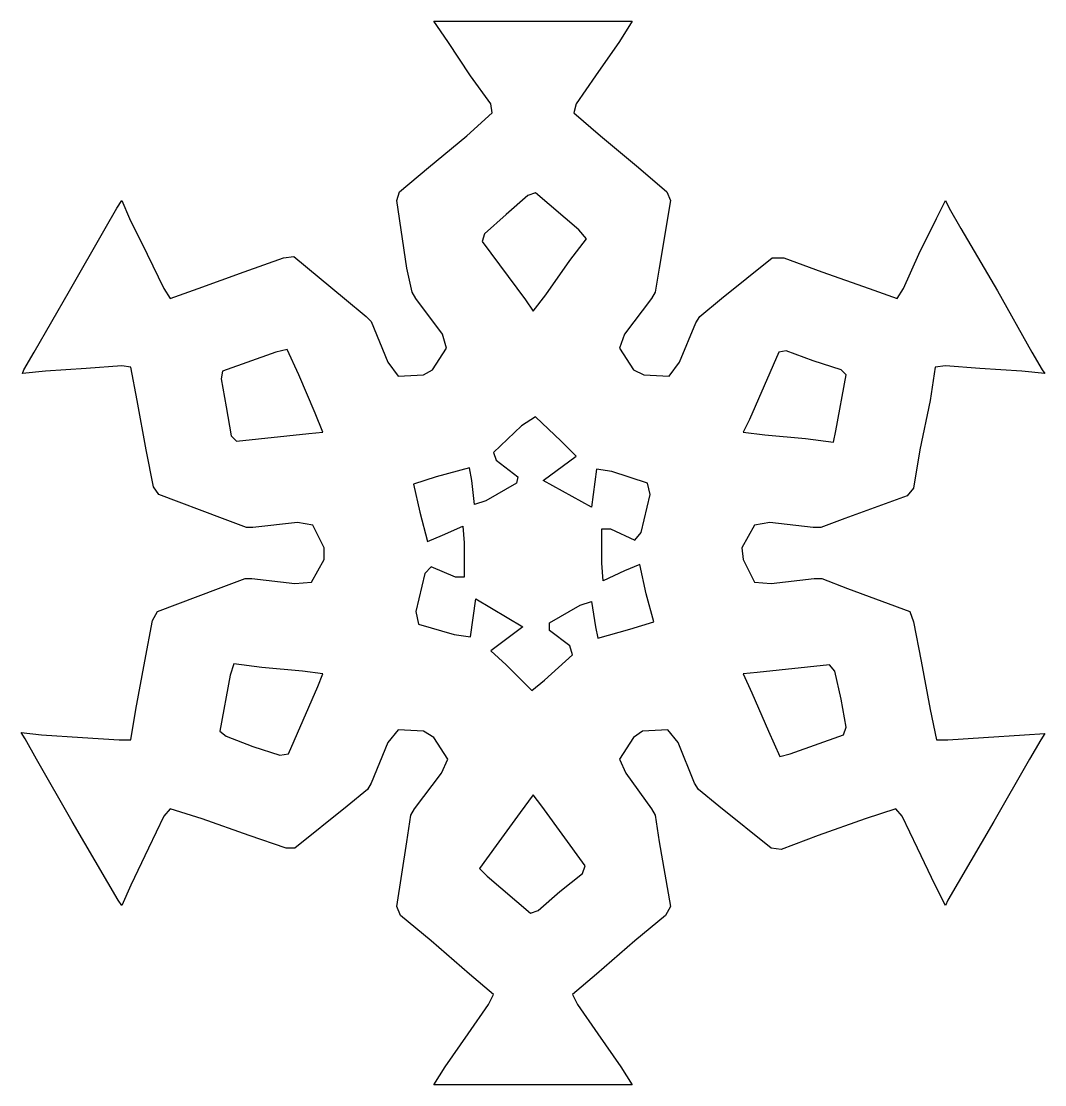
# Model space of a CAD drawing. Header units: centimetres. Extents: x -162 to 48, y -78 to 11.
# Drawn here: x -84.49 to -72.38, y -3.85 to 8.74 of the extents above; entities that cross this region are included whole.
import ezdxf

# ---------------------------------------------------------------- set-up
doc = ezdxf.new("R2010")
doc.units = ezdxf.units.CM
doc.header["$MEASUREMENT"] = 0
doc.layers.add('layer 1', color=7, linetype='Continuous')

msp = doc.modelspace()

# ---------------------------------------------------------------- linework, layer by layer
at = {"layer": 'layer 1', "color": 140}
for points, knots in [([(-81.05744, 2.10091), (-81.05744, 2.10091), (-81.25328, 2.08584), (-81.25328, 2.08584), (-81.25328, 2.08584), (-81.25328, 2.08584), (-81.76562, 2.1461), (-81.76562, 2.1461), (-81.76562, 2.1461), (-81.76562, 2.1461), (-81.8411, 2.1461), (-81.8411, 2.1461), (-81.8411, 2.1461), (-81.8411, 2.1461), (-82.15745, 2.02558), (-82.15745, 2.02558), (-82.15745, 2.02558), (-82.15745, 2.02558), (-82.88071, 1.75457), (-82.88071, 1.75457), (-82.88071, 1.75457), (-82.88071, 1.75457), (-82.94111, 1.64911), (-82.94111, 1.64911), (-82.94111, 1.64911), (-82.94111, 1.64911), (-83.0315, 1.16704), (-83.0315, 1.16704), (-83.0315, 1.16704), (-83.0315, 1.16704), (-83.13695, 0.59473), (-83.13695, 0.59473), (-83.13695, 0.59473), (-83.13695, 0.59473), (-83.19721, 0.23333), (-83.19721, 0.23333), (-83.19721, 0.23333), (-83.19721, 0.23333), (-83.33279, 0.23333), (-83.33279, 0.23333), (-83.33279, 0.23333), (-83.33279, 0.23333), (-83.76982, 0.26346), (-83.76982, 0.26346), (-83.76982, 0.26346), (-83.76982, 0.26346), (-84.25204, 0.29344), (-84.25204, 0.29344), (-84.25204, 0.29344), (-84.25204, 0.29344), (-84.49307, 0.32357), (-84.49307, 0.32357), (-84.49307, 0.32357), (-84.49307, 0.32357), (-84.44788, 0.24824), (-84.44788, 0.24824), (-84.44788, 0.24824), (-84.44788, 0.24824), (-84.31229, 0.00736), (-84.31229, 0.00736), (-84.31229, 0.00736), (-84.31229, 0.00736), (-83.89034, -0.73066), (-83.89034, -0.73066), (-83.89034, -0.73066), (-83.89034, -0.73066), (-83.46852, -1.45362), (-83.46852, -1.45362), (-83.46852, -1.45362), (-83.46852, -1.45362), (-83.34786, -1.66453), (-83.34786, -1.66453), (-83.34786, -1.66453), (-83.34786, -1.66453), (-83.30266, -1.72479), (-83.30266, -1.72479), (-83.30266, -1.72479), (-83.30266, -1.72479), (-83.19721, -1.48375), (-83.19721, -1.48375), (-83.19721, -1.48375), (-83.19721, -1.48375), (-82.98631, -1.04702), (-82.98631, -1.04702), (-82.98631, -1.04702), (-82.98631, -1.04702), (-82.80538, -0.67041), (-82.80538, -0.67041), (-82.80538, -0.67041), (-82.80538, -0.67041), (-82.73006, -0.58002), (-82.73006, -0.58002), (-82.73006, -0.58002), (-82.73006, -0.58002), (-82.35344, -0.70053), (-82.35344, -0.70053), (-82.35344, -0.70053), (-82.35344, -0.70053), (-81.79575, -0.89638), (-81.79575, -0.89638), (-81.79575, -0.89638), (-81.79575, -0.89638), (-81.35888, -1.04702), (-81.35888, -1.04702), (-81.35888, -1.04702), (-81.35888, -1.04702), (-81.25328, -1.04702), (-81.25328, -1.04702), (-81.25328, -1.04702), (-81.25328, -1.04702), (-80.63548, -0.54989), (-80.63548, -0.54989), (-80.63548, -0.54989), (-80.63548, -0.54989), (-80.39444, -0.35419), (-80.39444, -0.35419), (-80.39444, -0.35419), (-80.39444, -0.35419), (-80.34925, -0.27887), (-80.34925, -0.27887), (-80.34925, -0.27887), (-80.34925, -0.27887), (-80.15326, 0.2032), (-80.15326, 0.2032), (-80.15326, 0.2032), (-80.15326, 0.2032), (-80.03274, 0.35385), (-80.03274, 0.35385), (-80.03274, 0.35385), (-80.03274, 0.35385), (-79.73145, 0.33863), (-79.73145, 0.33863), (-79.73145, 0.33863), (-79.73145, 0.33863), (-79.61078, 0.26346), (-79.61078, 0.26346), (-79.61078, 0.26346), (-79.61078, 0.26346), (-79.44507, 0.00736), (-79.44507, 0.00736), (-79.44507, 0.00736), (-79.44507, 0.00736), (-79.5204, -0.15835), (-79.5204, -0.15835), (-79.5204, -0.15835), (-79.5204, -0.15835), (-79.8369, -0.58002), (-79.8369, -0.58002), (-79.8369, -0.58002), (-79.8369, -0.58002), (-79.8821, -0.65534), (-79.8821, -0.65534), (-79.8821, -0.65534), (-79.8821, -0.65534), (-79.92729, -0.9717), (-79.92729, -0.9717), (-79.92729, -0.9717), (-79.92729, -0.9717), (-80.04781, -1.73985), (-80.04781, -1.73985), (-80.04781, -1.73985), (-80.04781, -1.73985), (-80.00261, -1.8453), (-80.00261, -1.8453), (-80.00261, -1.8453), (-80.00261, -1.8453), (-79.64091, -2.14645), (-79.64091, -2.14645), (-79.64091, -2.14645), (-79.64091, -2.14645), (-79.18897, -2.53813), (-79.18897, -2.53813), (-79.18897, -2.53813), (-79.18897, -2.53813), (-78.9026, -2.77902), (-78.9026, -2.77902), (-78.9026, -2.77902), (-78.9026, -2.77902), (-78.96286, -2.89954), (-78.96286, -2.89954), (-78.96286, -2.89954), (-78.96286, -2.89954), (-79.20404, -3.24602), (-79.20404, -3.24602), (-79.20404, -3.24602), (-79.20404, -3.24602), (-79.4752, -3.63756), (-79.4752, -3.63756), (-79.4752, -3.63756), (-79.4752, -3.63756), (-79.61078, -3.84846), (-79.61078, -3.84846), (-79.61078, -3.84846), (-79.61078, -3.84846), (-79.53546, -3.84846), (-79.53546, -3.84846), (-79.53546, -3.84846), (-79.53546, -3.84846), (-79.27936, -3.84846), (-79.27936, -3.84846), (-79.27936, -3.84846), (-79.27936, -3.84846), (-78.43544, -3.84846), (-78.43544, -3.84846), (-78.43544, -3.84846), (-78.43544, -3.84846), (-77.59167, -3.84846), (-77.59167, -3.84846), (-77.59167, -3.84846), (-77.59167, -3.84846), (-77.33543, -3.84846), (-77.33543, -3.84846), (-77.33543, -3.84846), (-77.33543, -3.84846), (-77.2601, -3.84846), (-77.2601, -3.84846), (-77.2601, -3.84846), (-77.2601, -3.84846), (-77.39569, -3.63756), (-77.39569, -3.63756), (-77.39569, -3.63756), (-77.39569, -3.63756), (-77.667, -3.24602), (-77.667, -3.24602), (-77.667, -3.24602), (-77.667, -3.24602), (-77.90803, -2.89954), (-77.90803, -2.89954), (-77.90803, -2.89954), (-77.90803, -2.89954), (-77.96844, -2.77902), (-77.96844, -2.77902), (-77.96844, -2.77902), (-77.96844, -2.77902), (-77.68206, -2.53813), (-77.68206, -2.53813), (-77.68206, -2.53813), (-77.68206, -2.53813), (-77.22997, -2.14645), (-77.22997, -2.14645), (-77.22997, -2.14645), (-77.22997, -2.14645), (-76.86842, -1.8453), (-76.86842, -1.8453), (-76.86842, -1.8453), (-76.86842, -1.8453), (-76.80801, -1.73985), (-76.80801, -1.73985), (-76.80801, -1.73985), (-76.80801, -1.73985), (-76.94374, -0.9717), (-76.94374, -0.9717), (-76.94374, -0.9717), (-76.94374, -0.9717), (-76.98894, -0.65534), (-76.98894, -0.65534), (-76.98894, -0.65534), (-76.98894, -0.65534), (-77.03413, -0.58002), (-77.03413, -0.58002), (-77.03413, -0.58002), (-77.03413, -0.58002), (-77.33543, -0.15835), (-77.33543, -0.15835), (-77.33543, -0.15835), (-77.33543, -0.15835), (-77.4109, 0.00736), (-77.4109, 0.00736), (-77.4109, 0.00736), (-77.4109, 0.00736), (-77.24504, 0.26346), (-77.24504, 0.26346), (-77.24504, 0.26346), (-77.24504, 0.26346), (-77.13959, 0.33863), (-77.13959, 0.33863), (-77.13959, 0.33863), (-77.13959, 0.33863), (-76.83829, 0.35385), (-76.83829, 0.35385), (-76.83829, 0.35385), (-76.83829, 0.35385), (-76.71763, 0.2032), (-76.71763, 0.2032), (-76.71763, 0.2032), (-76.71763, 0.2032), (-76.52179, -0.27887), (-76.52179, -0.27887), (-76.52179, -0.27887), (-76.52179, -0.27887), (-76.47659, -0.35419), (-76.47659, -0.35419), (-76.47659, -0.35419), (-76.47659, -0.35419), (-76.23556, -0.54989), (-76.23556, -0.54989), (-76.23556, -0.54989), (-76.23556, -0.54989), (-75.61776, -1.04702), (-75.61776, -1.04702), (-75.61776, -1.04702), (-75.61776, -1.04702), (-75.49709, -1.06209), (-75.49709, -1.06209), (-75.49709, -1.06209), (-75.49709, -1.06209), (-75.06007, -0.89638), (-75.06007, -0.89638), (-75.06007, -0.89638), (-75.06007, -0.89638), (-74.50253, -0.70053), (-74.50253, -0.70053), (-74.50253, -0.70053), (-74.50253, -0.70053), (-74.14098, -0.58002), (-74.14098, -0.58002), (-74.14098, -0.58002), (-74.14098, -0.58002), (-74.06565, -0.67041), (-74.06565, -0.67041), (-74.06565, -0.67041), (-74.06565, -0.67041), (-73.88473, -1.04702), (-73.88473, -1.04702), (-73.88473, -1.04702), (-73.88473, -1.04702), (-73.67382, -1.48375), (-73.67382, -1.48375), (-73.67382, -1.48375), (-73.67382, -1.48375), (-73.55331, -1.72479), (-73.55331, -1.72479), (-73.55331, -1.72479), (-73.55331, -1.72479), (-73.52318, -1.66453), (-73.52318, -1.66453), (-73.52318, -1.66453), (-73.52318, -1.66453), (-73.40251, -1.45362), (-73.40251, -1.45362), (-73.40251, -1.45362), (-73.40251, -1.45362), (-72.9807, -0.73066), (-72.9807, -0.73066), (-72.9807, -0.73066), (-72.9807, -0.73066), (-72.55874, 0.00736), (-72.55874, 0.00736), (-72.55874, 0.00736), (-72.55874, 0.00736), (-72.42316, 0.23333), (-72.42316, 0.23333), (-72.42316, 0.23333), (-72.42316, 0.23333), (-72.37796, 0.3085), (-72.37796, 0.3085), (-72.37796, 0.3085), (-72.37796, 0.3085), (-72.619, 0.29344), (-72.619, 0.29344), (-72.619, 0.29344), (-72.619, 0.29344), (-73.10122, 0.26346), (-73.10122, 0.26346), (-73.10122, 0.26346), (-73.10122, 0.26346), (-73.52318, 0.23333), (-73.52318, 0.23333), (-73.52318, 0.23333), (-73.52318, 0.23333), (-73.65876, 0.23333), (-73.65876, 0.23333), (-73.65876, 0.23333), (-73.65876, 0.23333), (-73.73408, 0.59473), (-73.73408, 0.59473), (-73.73408, 0.59473), (-73.73408, 0.59473), (-73.83953, 1.16704), (-73.83953, 1.16704), (-73.83953, 1.16704), (-73.83953, 1.16704), (-73.92992, 1.63405), (-73.92992, 1.63405), (-73.92992, 1.63405), (-73.92992, 1.63405), (-73.97526, 1.75457), (-73.97526, 1.75457), (-73.97526, 1.75457), (-73.97526, 1.75457), (-74.71358, 2.02558), (-74.71358, 2.02558), (-74.71358, 2.02558), (-74.71358, 2.02558), (-75.01487, 2.1461), (-75.01487, 2.1461), (-75.01487, 2.1461), (-75.01487, 2.1461), (-75.10541, 2.1461), (-75.10541, 2.1461), (-75.10541, 2.1461), (-75.10541, 2.1461), (-75.61776, 2.08584), (-75.61776, 2.08584), (-75.61776, 2.08584), (-75.61776, 2.08584), (-75.8136, 2.10091), (-75.8136, 2.10091), (-75.8136, 2.10091), (-75.8136, 2.10091), (-75.94918, 2.37207), (-75.94918, 2.37207), (-75.94918, 2.37207), (-75.94918, 2.37207), (-75.96425, 2.5075), (-75.96425, 2.5075), (-75.96425, 2.5075), (-75.96425, 2.5075), (-75.8136, 2.77867), (-75.8136, 2.77867), (-75.8136, 2.77867), (-75.8136, 2.77867), (-75.63267, 2.8088), (-75.63267, 2.8088), (-75.63267, 2.8088), (-75.63267, 2.8088), (-75.12048, 2.74854), (-75.12048, 2.74854), (-75.12048, 2.74854), (-75.12048, 2.74854), (-75.02994, 2.74854), (-75.02994, 2.74854), (-75.02994, 2.74854), (-75.02994, 2.74854), (-74.74371, 2.85399), (-74.74371, 2.85399), (-74.74371, 2.85399), (-74.74371, 2.85399), (-74.00525, 3.12516), (-74.00525, 3.12516), (-74.00525, 3.12516), (-74.00525, 3.12516), (-73.92992, 3.21554), (-73.92992, 3.21554), (-73.92992, 3.21554), (-73.92992, 3.21554), (-73.8546, 3.66734), (-73.8546, 3.66734), (-73.8546, 3.66734), (-73.8546, 3.66734), (-73.73408, 4.25471), (-73.73408, 4.25471), (-73.73408, 4.25471), (-73.73408, 4.25471), (-73.67382, 4.64639), (-73.67382, 4.64639), (-73.67382, 4.64639), (-73.67382, 4.64639), (-73.55331, 4.66146), (-73.55331, 4.66146), (-73.55331, 4.66146), (-73.55331, 4.66146), (-73.14641, 4.63133), (-73.14641, 4.63133), (-73.14641, 4.63133), (-73.14641, 4.63133), (-72.64913, 4.6012), (-72.64913, 4.6012), (-72.64913, 4.6012), (-72.64913, 4.6012), (-72.37796, 4.57107), (-72.37796, 4.57107), (-72.37796, 4.57107), (-72.37796, 4.57107), (-72.40809, 4.61626), (-72.40809, 4.61626), (-72.40809, 4.61626), (-72.40809, 4.61626), (-72.52861, 4.82702), (-72.52861, 4.82702), (-72.52861, 4.82702), (-72.52861, 4.82702), (-72.93536, 5.54998), (-72.93536, 5.54998), (-72.93536, 5.54998), (-72.93536, 5.54998), (-73.37238, 6.288), (-73.37238, 6.288), (-73.37238, 6.288), (-73.37238, 6.288), (-73.50811, 6.52904), (-73.50811, 6.52904), (-73.50811, 6.52904), (-73.50811, 6.52904), (-73.55331, 6.61942), (-73.55331, 6.61942), (-73.55331, 6.61942), (-73.55331, 6.61942), (-73.65876, 6.40852), (-73.65876, 6.40852), (-73.65876, 6.40852), (-73.65876, 6.40852), (-73.86966, 5.98685), (-73.86966, 5.98685), (-73.86966, 5.98685), (-73.86966, 5.98685), (-74.05059, 5.58011), (-74.05059, 5.58011), (-74.05059, 5.58011), (-74.05059, 5.58011), (-74.12591, 5.45974), (-74.12591, 5.45974), (-74.12591, 5.45974), (-74.12591, 5.45974), (-74.45733, 5.58011), (-74.45733, 5.58011), (-74.45733, 5.58011), (-74.45733, 5.58011), (-75.01487, 5.77595), (-75.01487, 5.77595), (-75.01487, 5.77595), (-75.01487, 5.77595), (-75.46696, 5.94166), (-75.46696, 5.94166), (-75.46696, 5.94166), (-75.46696, 5.94166), (-75.60254, 5.94166), (-75.60254, 5.94166), (-75.60254, 5.94166), (-75.60254, 5.94166), (-76.20528, 5.45974), (-76.20528, 5.45974), (-76.20528, 5.45974), (-76.20528, 5.45974), (-76.46153, 5.24883), (-76.46153, 5.24883), (-76.46153, 5.24883), (-76.46153, 5.24883), (-76.50672, 5.17351), (-76.50672, 5.17351), (-76.50672, 5.17351), (-76.50672, 5.17351), (-76.70256, 4.70665), (-76.70256, 4.70665), (-76.70256, 4.70665), (-76.70256, 4.70665), (-76.82308, 4.54094), (-76.82308, 4.54094), (-76.82308, 4.54094), (-76.82308, 4.54094), (-77.12452, 4.55601), (-77.12452, 4.55601), (-77.12452, 4.55601), (-77.12452, 4.55601), (-77.24504, 4.61626), (-77.24504, 4.61626), (-77.24504, 4.61626), (-77.24504, 4.61626), (-77.4109, 4.87222), (-77.4109, 4.87222), (-77.4109, 4.87222), (-77.4109, 4.87222), (-77.35049, 5.03793), (-77.35049, 5.03793), (-77.35049, 5.03793), (-77.35049, 5.03793), (-77.03413, 5.45974), (-77.03413, 5.45974), (-77.03413, 5.45974), (-77.03413, 5.45974), (-76.98894, 5.53506), (-76.98894, 5.53506), (-76.98894, 5.53506), (-76.98894, 5.53506), (-76.94374, 5.82114), (-76.94374, 5.82114), (-76.94374, 5.82114), (-76.94374, 5.82114), (-76.80801, 6.61942), (-76.80801, 6.61942), (-76.80801, 6.61942), (-76.80801, 6.61942), (-76.85321, 6.72488), (-76.85321, 6.72488), (-76.85321, 6.72488), (-76.85321, 6.72488), (-77.18478, 7.01111), (-77.18478, 7.01111), (-77.18478, 7.01111), (-77.18478, 7.01111), (-77.63687, 7.38757), (-77.63687, 7.38757), (-77.63687, 7.38757), (-77.63687, 7.38757), (-77.95323, 7.65874), (-77.95323, 7.65874), (-77.95323, 7.65874), (-77.95323, 7.65874), (-77.9231, 7.76419), (-77.9231, 7.76419), (-77.9231, 7.76419), (-77.9231, 7.76419), (-77.69713, 8.09547), (-77.69713, 8.09547), (-77.69713, 8.09547), (-77.69713, 8.09547), (-77.4109, 8.50221), (-77.4109, 8.50221), (-77.4109, 8.50221), (-77.4109, 8.50221), (-77.2601, 8.7431), (-77.2601, 8.7431), (-77.2601, 8.7431), (-77.2601, 8.7431), (-77.3053, 8.7431), (-77.3053, 8.7431), (-77.3053, 8.7431), (-77.3053, 8.7431), (-77.53141, 8.7431), (-77.53141, 8.7431), (-77.53141, 8.7431), (-77.53141, 8.7431), (-78.34506, 8.7431), (-78.34506, 8.7431), (-78.34506, 8.7431), (-78.34506, 8.7431), (-79.2191, 8.7431), (-79.2191, 8.7431), (-79.2191, 8.7431), (-79.2191, 8.7431), (-79.50533, 8.7431), (-79.50533, 8.7431), (-79.50533, 8.7431), (-79.50533, 8.7431), (-79.61078, 8.7431), (-79.61078, 8.7431), (-79.61078, 8.7431), (-79.61078, 8.7431), (-79.44507, 8.50221), (-79.44507, 8.50221), (-79.44507, 8.50221), (-79.44507, 8.50221), (-79.17391, 8.09547), (-79.17391, 8.09547), (-79.17391, 8.09547), (-79.17391, 8.09547), (-78.93273, 7.76419), (-78.93273, 7.76419), (-78.93273, 7.76419), (-78.93273, 7.76419), (-78.91766, 7.65874), (-78.91766, 7.65874), (-78.91766, 7.65874), (-78.91766, 7.65874), (-79.2191, 7.38757), (-79.2191, 7.38757), (-79.2191, 7.38757), (-79.2191, 7.38757), (-79.67119, 7.01111), (-79.67119, 7.01111), (-79.67119, 7.01111), (-79.67119, 7.01111), (-80.01768, 6.72488), (-80.01768, 6.72488), (-80.01768, 6.72488), (-80.01768, 6.72488), (-80.04781, 6.61942), (-80.04781, 6.61942), (-80.04781, 6.61942), (-80.04781, 6.61942), (-79.92729, 5.82114), (-79.92729, 5.82114), (-79.92729, 5.82114), (-79.92729, 5.82114), (-79.86703, 5.53506), (-79.86703, 5.53506), (-79.86703, 5.53506), (-79.86703, 5.53506), (-79.82184, 5.45974), (-79.82184, 5.45974), (-79.82184, 5.45974), (-79.82184, 5.45974), (-79.50533, 5.03793), (-79.50533, 5.03793), (-79.50533, 5.03793), (-79.50533, 5.03793), (-79.46014, 4.87222), (-79.46014, 4.87222), (-79.46014, 4.87222), (-79.46014, 4.87222), (-79.626, 4.61626), (-79.626, 4.61626), (-79.626, 4.61626), (-79.626, 4.61626), (-79.73145, 4.55601), (-79.73145, 4.55601), (-79.73145, 4.55601), (-79.73145, 4.55601), (-80.03274, 4.54094), (-80.03274, 4.54094), (-80.03274, 4.54094), (-80.03274, 4.54094), (-80.15326, 4.70665), (-80.15326, 4.70665), (-80.15326, 4.70665), (-80.15326, 4.70665), (-80.34925, 5.18857), (-80.34925, 5.18857), (-80.34925, 5.18857), (-80.34925, 5.18857), (-80.40951, 5.24883), (-80.40951, 5.24883), (-80.40951, 5.24883), (-80.40951, 5.24883), (-80.66561, 5.45974), (-80.66561, 5.45974), (-80.66561, 5.45974), (-80.66561, 5.45974), (-81.26849, 5.95673), (-81.26849, 5.95673), (-81.26849, 5.95673), (-81.26849, 5.95673), (-81.38901, 5.94166), (-81.38901, 5.94166), (-81.38901, 5.94166), (-81.38901, 5.94166), (-81.85601, 5.77595), (-81.85601, 5.77595), (-81.85601, 5.77595), (-81.85601, 5.77595), (-82.39849, 5.58011), (-82.39849, 5.58011), (-82.39849, 5.58011), (-82.39849, 5.58011), (-82.73006, 5.45974), (-82.73006, 5.45974), (-82.73006, 5.45974), (-82.73006, 5.45974), (-82.80538, 5.58011), (-82.80538, 5.58011), (-82.80538, 5.58011), (-82.80538, 5.58011), (-83.00137, 5.98685), (-83.00137, 5.98685), (-83.00137, 5.98685), (-83.00137, 5.98685), (-83.21228, 6.40852), (-83.21228, 6.40852), (-83.21228, 6.40852), (-83.21228, 6.40852), (-83.30266, 6.61942), (-83.30266, 6.61942), (-83.30266, 6.61942), (-83.30266, 6.61942), (-83.36292, 6.52904), (-83.36292, 6.52904), (-83.36292, 6.52904), (-83.36292, 6.52904), (-83.49865, 6.288), (-83.49865, 6.288), (-83.49865, 6.288), (-83.49865, 6.288), (-83.92046, 5.54998), (-83.92046, 5.54998), (-83.92046, 5.54998), (-83.92046, 5.54998), (-84.34242, 4.82702), (-84.34242, 4.82702), (-84.34242, 4.82702), (-84.34242, 4.82702), (-84.46294, 4.61626), (-84.46294, 4.61626), (-84.46294, 4.61626), (-84.46294, 4.61626), (-84.47801, 4.57107), (-84.47801, 4.57107), (-84.47801, 4.57107), (-84.47801, 4.57107), (-84.20684, 4.6012), (-84.20684, 4.6012), (-84.20684, 4.6012), (-84.20684, 4.6012), (-83.72462, 4.63133), (-83.72462, 4.63133), (-83.72462, 4.63133), (-83.72462, 4.63133), (-83.30266, 4.66146), (-83.30266, 4.66146), (-83.30266, 4.66146), (-83.30266, 4.66146), (-83.19721, 4.64639), (-83.19721, 4.64639), (-83.19721, 4.64639), (-83.19721, 4.64639), (-83.12189, 4.25471), (-83.12189, 4.25471), (-83.12189, 4.25471), (-83.12189, 4.25471), (-83.01644, 3.66734), (-83.01644, 3.66734), (-83.01644, 3.66734), (-83.01644, 3.66734), (-82.92605, 3.23061), (-82.92605, 3.23061), (-82.92605, 3.23061), (-82.92605, 3.23061), (-82.86564, 3.14022), (-82.86564, 3.14022), (-82.86564, 3.14022), (-82.86564, 3.14022), (-82.11226, 2.85399), (-82.11226, 2.85399), (-82.11226, 2.85399), (-82.11226, 2.85399), (-81.82603, 2.74854), (-81.82603, 2.74854), (-81.82603, 2.74854), (-81.82603, 2.74854), (-81.75071, 2.74854), (-81.75071, 2.74854), (-81.75071, 2.74854), (-81.75071, 2.74854), (-81.22315, 2.8088), (-81.22315, 2.8088), (-81.22315, 2.8088), (-81.22315, 2.8088), (-81.04237, 2.77867), (-81.04237, 2.77867), (-81.04237, 2.77867), (-81.04237, 2.77867), (-80.90679, 2.5075), (-80.90679, 2.5075), (-80.90679, 2.5075), (-80.90679, 2.5075), (-80.90679, 2.37207), (-80.90679, 2.37207), (-80.90679, 2.37207), (-80.90679, 2.37207), (-81.05744, 2.10091), (-81.05744, 2.10091)], [0, 0, 0, 0, 0.00473934, 0.00473934, 0.00473934, 0.00473934, 0.00947867, 0.00947867, 0.00947867, 0.00947867, 0.01421801, 0.01421801, 0.01421801, 0.01421801, 0.01895735, 0.01895735, 0.01895735, 0.01895735, 0.02369668, 0.02369668, 0.02369668, 0.02369668, 0.02843602, 0.02843602, 0.02843602, 0.02843602, 0.03317536, 0.03317536, 0.03317536, 0.03317536, 0.03791469, 0.03791469, 0.03791469, 0.03791469, 0.04265403, 0.04265403, 0.04265403, 0.04265403, 0.04739336, 0.04739336, 0.04739336, 0.04739336, 0.0521327, 0.0521327, 0.0521327, 0.0521327, 0.05687204, 0.05687204, 0.05687204, 0.05687204, 0.06161137, 0.06161137, 0.06161137, 0.06161137, 0.06635071, 0.06635071, 0.06635071, 0.06635071, 0.07109005, 0.07109005, 0.07109005, 0.07109005, 0.07582938, 0.07582938, 0.07582938, 0.07582938, 0.08056872, 0.08056872, 0.08056872, 0.08056872, 0.08530806, 0.08530806, 0.08530806, 0.08530806, 0.09004739, 0.09004739, 0.09004739, 0.09004739, 0.09478673, 0.09478673, 0.09478673, 0.09478673, 0.09952607, 0.09952607, 0.09952607, 0.09952607, 0.1042654, 0.1042654, 0.1042654, 0.1042654, 0.10900474, 0.10900474, 0.10900474, 0.10900474, 0.11374408, 0.11374408, 0.11374408, 0.11374408, 0.11848341, 0.11848341, 0.11848341, 0.11848341, 0.12322275, 0.12322275, 0.12322275, 0.12322275, 0.12796209, 0.12796209, 0.12796209, 0.12796209, 0.13270142, 0.13270142, 0.13270142, 0.13270142, 0.13744076, 0.13744076, 0.13744076, 0.13744076, 0.14218009, 0.14218009, 0.14218009, 0.14218009, 0.14691943, 0.14691943, 0.14691943, 0.14691943, 0.15165877, 0.15165877, 0.15165877, 0.15165877, 0.1563981, 0.1563981, 0.1563981, 0.1563981, 0.16113744, 0.16113744, 0.16113744, 0.16113744, 0.16587678, 0.16587678, 0.16587678, 0.16587678, 0.17061611, 0.17061611, 0.17061611, 0.17061611, 0.17535545, 0.17535545, 0.17535545, 0.17535545, 0.18009479, 0.18009479, 0.18009479, 0.18009479, 0.18483412, 0.18483412, 0.18483412, 0.18483412, 0.18957346, 0.18957346, 0.18957346, 0.18957346, 0.1943128, 0.1943128, 0.1943128, 0.1943128, 0.19905213, 0.19905213, 0.19905213, 0.19905213, 0.20379147, 0.20379147, 0.20379147, 0.20379147, 0.20853081, 0.20853081, 0.20853081, 0.20853081, 0.21327014, 0.21327014, 0.21327014, 0.21327014, 0.21800948, 0.21800948, 0.21800948, 0.21800948, 0.22274882, 0.22274882, 0.22274882, 0.22274882, 0.22748815, 0.22748815, 0.22748815, 0.22748815, 0.23222749, 0.23222749, 0.23222749, 0.23222749, 0.23696682, 0.23696682, 0.23696682, 0.23696682, 0.24170616, 0.24170616, 0.24170616, 0.24170616, 0.2464455, 0.2464455, 0.2464455, 0.2464455, 0.25118483, 0.25118483, 0.25118483, 0.25118483, 0.25592417, 0.25592417, 0.25592417, 0.25592417, 0.26066351, 0.26066351, 0.26066351, 0.26066351, 0.26540284, 0.26540284, 0.26540284, 0.26540284, 0.27014218, 0.27014218, 0.27014218, 0.27014218, 0.27488152, 0.27488152, 0.27488152, 0.27488152, 0.27962085, 0.27962085, 0.27962085, 0.27962085, 0.28436019, 0.28436019, 0.28436019, 0.28436019, 0.28909953, 0.28909953, 0.28909953, 0.28909953, 0.29383886, 0.29383886, 0.29383886, 0.29383886, 0.2985782, 0.2985782, 0.2985782, 0.2985782, 0.30331754, 0.30331754, 0.30331754, 0.30331754, 0.30805687, 0.30805687, 0.30805687, 0.30805687, 0.31279621, 0.31279621, 0.31279621, 0.31279621, 0.31753555, 0.31753555, 0.31753555, 0.31753555, 0.32227488, 0.32227488, 0.32227488, 0.32227488, 0.32701422, 0.32701422, 0.32701422, 0.32701422, 0.33175355, 0.33175355, 0.33175355, 0.33175355, 0.33649289, 0.33649289, 0.33649289, 0.33649289, 0.34123223, 0.34123223, 0.34123223, 0.34123223, 0.34597156, 0.34597156, 0.34597156, 0.34597156, 0.3507109, 0.3507109, 0.3507109, 0.3507109, 0.35545024, 0.35545024, 0.35545024, 0.35545024, 0.36018957, 0.36018957, 0.36018957, 0.36018957, 0.36492891, 0.36492891, 0.36492891, 0.36492891, 0.36966825, 0.36966825, 0.36966825, 0.36966825, 0.37440758, 0.37440758, 0.37440758, 0.37440758, 0.37914692, 0.37914692, 0.37914692, 0.37914692, 0.38388626, 0.38388626, 0.38388626, 0.38388626, 0.38862559, 0.38862559, 0.38862559, 0.38862559, 0.39336493, 0.39336493, 0.39336493, 0.39336493, 0.39810427, 0.39810427, 0.39810427, 0.39810427, 0.4028436, 0.4028436, 0.4028436, 0.4028436, 0.40758294, 0.40758294, 0.40758294, 0.40758294, 0.41232227, 0.41232227, 0.41232227, 0.41232227, 0.41706161, 0.41706161, 0.41706161, 0.41706161, 0.42180095, 0.42180095, 0.42180095, 0.42180095, 0.42654028, 0.42654028, 0.42654028, 0.42654028, 0.43127962, 0.43127962, 0.43127962, 0.43127962, 0.43601896, 0.43601896, 0.43601896, 0.43601896, 0.44075829, 0.44075829, 0.44075829, 0.44075829, 0.44549763, 0.44549763, 0.44549763, 0.44549763, 0.45023697, 0.45023697, 0.45023697, 0.45023697, 0.4549763, 0.4549763, 0.4549763, 0.4549763, 0.45971564, 0.45971564, 0.45971564, 0.45971564, 0.46445498, 0.46445498, 0.46445498, 0.46445498, 0.46919431, 0.46919431, 0.46919431, 0.46919431, 0.47393365, 0.47393365, 0.47393365, 0.47393365, 0.47867299, 0.47867299, 0.47867299, 0.47867299, 0.48341232, 0.48341232, 0.48341232, 0.48341232, 0.48815166, 0.48815166, 0.48815166, 0.48815166, 0.492891, 0.492891, 0.492891, 0.492891, 0.49763033, 0.49763033, 0.49763033, 0.49763033, 0.50236967, 0.50236967, 0.50236967, 0.50236967, 0.507109, 0.507109, 0.507109, 0.507109, 0.51184834, 0.51184834, 0.51184834, 0.51184834, 0.51658768, 0.51658768, 0.51658768, 0.51658768, 0.52132701, 0.52132701, 0.52132701, 0.52132701, 0.52606635, 0.52606635, 0.52606635, 0.52606635, 0.53080569, 0.53080569, 0.53080569, 0.53080569, 0.53554502, 0.53554502, 0.53554502, 0.53554502, 0.54028436, 0.54028436, 0.54028436, 0.54028436, 0.5450237, 0.5450237, 0.5450237, 0.5450237, 0.54976303, 0.54976303, 0.54976303, 0.54976303, 0.55450237, 0.55450237, 0.55450237, 0.55450237, 0.55924171, 0.55924171, 0.55924171, 0.55924171, 0.56398104, 0.56398104, 0.56398104, 0.56398104, 0.56872038, 0.56872038, 0.56872038, 0.56872038, 0.57345972, 0.57345972, 0.57345972, 0.57345972, 0.57819905, 0.57819905, 0.57819905, 0.57819905, 0.58293839, 0.58293839, 0.58293839, 0.58293839, 0.58767773, 0.58767773, 0.58767773, 0.58767773, 0.59241706, 0.59241706, 0.59241706, 0.59241706, 0.5971564, 0.5971564, 0.5971564, 0.5971564, 0.60189573, 0.60189573, 0.60189573, 0.60189573, 0.60663507, 0.60663507, 0.60663507, 0.60663507, 0.61137441, 0.61137441, 0.61137441, 0.61137441, 0.61611374, 0.61611374, 0.61611374, 0.61611374, 0.62085308, 0.62085308, 0.62085308, 0.62085308, 0.62559242, 0.62559242, 0.62559242, 0.62559242, 0.63033175, 0.63033175, 0.63033175, 0.63033175, 0.63507109, 0.63507109, 0.63507109, 0.63507109, 0.63981043, 0.63981043, 0.63981043, 0.63981043, 0.64454976, 0.64454976, 0.64454976, 0.64454976, 0.6492891, 0.6492891, 0.6492891, 0.6492891, 0.65402844, 0.65402844, 0.65402844, 0.65402844, 0.65876777, 0.65876777, 0.65876777, 0.65876777, 0.66350711, 0.66350711, 0.66350711, 0.66350711, 0.66824645, 0.66824645, 0.66824645, 0.66824645, 0.67298578, 0.67298578, 0.67298578, 0.67298578, 0.67772512, 0.67772512, 0.67772512, 0.67772512, 0.68246445, 0.68246445, 0.68246445, 0.68246445, 0.68720379, 0.68720379, 0.68720379, 0.68720379, 0.69194313, 0.69194313, 0.69194313, 0.69194313, 0.69668246, 0.69668246, 0.69668246, 0.69668246, 0.7014218, 0.7014218, 0.7014218, 0.7014218, 0.70616114, 0.70616114, 0.70616114, 0.70616114, 0.71090047, 0.71090047, 0.71090047, 0.71090047, 0.71563981, 0.71563981, 0.71563981, 0.71563981, 0.72037915, 0.72037915, 0.72037915, 0.72037915, 0.72511848, 0.72511848, 0.72511848, 0.72511848, 0.72985782, 0.72985782, 0.72985782, 0.72985782, 0.73459716, 0.73459716, 0.73459716, 0.73459716, 0.73933649, 0.73933649, 0.73933649, 0.73933649, 0.74407583, 0.74407583, 0.74407583, 0.74407583, 0.74881517, 0.74881517, 0.74881517, 0.74881517, 0.7535545, 0.7535545, 0.7535545, 0.7535545, 0.75829384, 0.75829384, 0.75829384, 0.75829384, 0.76303318, 0.76303318, 0.76303318, 0.76303318, 0.76777251, 0.76777251, 0.76777251, 0.76777251, 0.77251185, 0.77251185, 0.77251185, 0.77251185, 0.77725118, 0.77725118, 0.77725118, 0.77725118, 0.78199052, 0.78199052, 0.78199052, 0.78199052, 0.78672986, 0.78672986, 0.78672986, 0.78672986, 0.79146919, 0.79146919, 0.79146919, 0.79146919, 0.79620853, 0.79620853, 0.79620853, 0.79620853, 0.80094787, 0.80094787, 0.80094787, 0.80094787, 0.8056872, 0.8056872, 0.8056872, 0.8056872, 0.81042654, 0.81042654, 0.81042654, 0.81042654, 0.81516588, 0.81516588, 0.81516588, 0.81516588, 0.81990521, 0.81990521, 0.81990521, 0.81990521, 0.82464455, 0.82464455, 0.82464455, 0.82464455, 0.82938389, 0.82938389, 0.82938389, 0.82938389, 0.83412322, 0.83412322, 0.83412322, 0.83412322, 0.83886256, 0.83886256, 0.83886256, 0.83886256, 0.8436019, 0.8436019, 0.8436019, 0.8436019, 0.84834123, 0.84834123, 0.84834123, 0.84834123, 0.85308057, 0.85308057, 0.85308057, 0.85308057, 0.85781991, 0.85781991, 0.85781991, 0.85781991, 0.86255924, 0.86255924, 0.86255924, 0.86255924, 0.86729858, 0.86729858, 0.86729858, 0.86729858, 0.87203791, 0.87203791, 0.87203791, 0.87203791, 0.87677725, 0.87677725, 0.87677725, 0.87677725, 0.88151659, 0.88151659, 0.88151659, 0.88151659, 0.88625592, 0.88625592, 0.88625592, 0.88625592, 0.89099526, 0.89099526, 0.89099526, 0.89099526, 0.8957346, 0.8957346, 0.8957346, 0.8957346, 0.90047393, 0.90047393, 0.90047393, 0.90047393, 0.90521327, 0.90521327, 0.90521327, 0.90521327, 0.90995261, 0.90995261, 0.90995261, 0.90995261, 0.91469194, 0.91469194, 0.91469194, 0.91469194, 0.91943128, 0.91943128, 0.91943128, 0.91943128, 0.92417062, 0.92417062, 0.92417062, 0.92417062, 0.92890995, 0.92890995, 0.92890995, 0.92890995, 0.93364929, 0.93364929, 0.93364929, 0.93364929, 0.93838863, 0.93838863, 0.93838863, 0.93838863, 0.94312796, 0.94312796, 0.94312796, 0.94312796, 0.9478673, 0.9478673, 0.9478673, 0.9478673, 0.95260664, 0.95260664, 0.95260664, 0.95260664, 0.95734597, 0.95734597, 0.95734597, 0.95734597, 0.96208531, 0.96208531, 0.96208531, 0.96208531, 0.96682464, 0.96682464, 0.96682464, 0.96682464, 0.97156398, 0.97156398, 0.97156398, 0.97156398, 0.97630332, 0.97630332, 0.97630332, 0.97630332, 0.98104265, 0.98104265, 0.98104265, 0.98104265, 0.98578199, 0.98578199, 0.98578199, 0.98578199, 0.99052133, 0.99052133, 0.99052133, 0.99052133, 1, 1, 1, 1]), ([(-79.00805, 6.22789), (-79.00805, 6.22789), (-79.00805, 6.22789), (-79.00805, 6.22789), (-79.00805, 6.22789), (-79.00805, 6.22789), (-78.75195, 6.45371), (-78.75195, 6.45371), (-78.75195, 6.45371), (-78.75195, 6.45371), (-78.4957, 6.67968), (-78.4957, 6.67968), (-78.4957, 6.67968), (-78.4957, 6.67968), (-78.40531, 6.70981), (-78.40531, 6.70981), (-78.40531, 6.70981), (-78.40531, 6.70981), (-77.89297, 6.27308), (-77.89297, 6.27308), (-77.89297, 6.27308), (-77.89297, 6.27308), (-77.80258, 6.16763), (-77.80258, 6.16763), (-77.80258, 6.16763), (-77.80258, 6.16763), (-77.99857, 5.91153), (-77.99857, 5.91153), (-77.99857, 5.91153), (-77.99857, 5.91153), (-78.2848, 5.50493), (-78.2848, 5.50493), (-78.2848, 5.50493), (-78.2848, 5.50493), (-78.43544, 5.30909), (-78.43544, 5.30909), (-78.43544, 5.30909), (-78.43544, 5.30909), (-78.52598, 5.44467), (-78.52598, 5.44467), (-78.52598, 5.44467), (-78.52598, 5.44467), (-79.03818, 6.1375), (-79.03818, 6.1375), (-79.03818, 6.1375), (-79.03818, 6.1375), (-79.00805, 6.22789), (-79.00805, 6.22789)], [0, 0, 0, 0, 0.07692308, 0.07692308, 0.07692308, 0.07692308, 0.15384615, 0.15384615, 0.15384615, 0.15384615, 0.23076923, 0.23076923, 0.23076923, 0.23076923, 0.30769231, 0.30769231, 0.30769231, 0.30769231, 0.38461538, 0.38461538, 0.38461538, 0.38461538, 0.46153846, 0.46153846, 0.46153846, 0.46153846, 0.53846154, 0.53846154, 0.53846154, 0.53846154, 0.61538462, 0.61538462, 0.61538462, 0.61538462, 0.69230769, 0.69230769, 0.69230769, 0.69230769, 0.76923077, 0.76923077, 0.76923077, 0.76923077, 0.84615385, 0.84615385, 0.84615385, 0.84615385, 1, 1, 1, 1]), ([(-81.08757, 3.86318), (-81.08757, 3.86318), (-81.08757, 3.86318), (-81.08757, 3.86318), (-81.08757, 3.86318), (-81.08757, 3.86318), (-81.94655, 3.77279), (-81.94655, 3.77279), (-81.94655, 3.77279), (-81.94655, 3.77279), (-82.00681, 3.83305), (-82.00681, 3.83305), (-82.00681, 3.83305), (-82.00681, 3.83305), (-82.06707, 4.17939), (-82.06707, 4.17939), (-82.06707, 4.17939), (-82.06707, 4.17939), (-82.12732, 4.51081), (-82.12732, 4.51081), (-82.12732, 4.51081), (-82.12732, 4.51081), (-82.11226, 4.6012), (-82.11226, 4.6012), (-82.11226, 4.6012), (-82.11226, 4.6012), (-81.4794, 4.82702), (-81.4794, 4.82702), (-81.4794, 4.82702), (-81.4794, 4.82702), (-81.34381, 4.85715), (-81.34381, 4.85715), (-81.34381, 4.85715), (-81.34381, 4.85715), (-81.20808, 4.55601), (-81.20808, 4.55601), (-81.20808, 4.55601), (-81.20808, 4.55601), (-81.01224, 4.10406), (-81.01224, 4.10406), (-81.01224, 4.10406), (-81.01224, 4.10406), (-80.92185, 3.87824), (-80.92185, 3.87824), (-80.92185, 3.87824), (-80.92185, 3.87824), (-81.08757, 3.86318), (-81.08757, 3.86318)], [0, 0, 0, 0, 0.07692308, 0.07692308, 0.07692308, 0.07692308, 0.15384615, 0.15384615, 0.15384615, 0.15384615, 0.23076923, 0.23076923, 0.23076923, 0.23076923, 0.30769231, 0.30769231, 0.30769231, 0.30769231, 0.38461538, 0.38461538, 0.38461538, 0.38461538, 0.46153846, 0.46153846, 0.46153846, 0.46153846, 0.53846154, 0.53846154, 0.53846154, 0.53846154, 0.61538462, 0.61538462, 0.61538462, 0.61538462, 0.69230769, 0.69230769, 0.69230769, 0.69230769, 0.76923077, 0.76923077, 0.76923077, 0.76923077, 0.84615385, 0.84615385, 0.84615385, 0.84615385, 1, 1, 1, 1]), ([(-75.87386, 4.02874), (-75.87386, 4.02874), (-75.87386, 4.02874), (-75.87386, 4.02874), (-75.87386, 4.02874), (-75.87386, 4.02874), (-75.52722, 4.82702), (-75.52722, 4.82702), (-75.52722, 4.82702), (-75.52722, 4.82702), (-75.43683, 4.84209), (-75.43683, 4.84209), (-75.43683, 4.84209), (-75.43683, 4.84209), (-75.12048, 4.72172), (-75.12048, 4.72172), (-75.12048, 4.72172), (-75.12048, 4.72172), (-74.7889, 4.61626), (-74.7889, 4.61626), (-74.7889, 4.61626), (-74.7889, 4.61626), (-74.72865, 4.55601), (-74.72865, 4.55601), (-74.72865, 4.55601), (-74.72865, 4.55601), (-74.84916, 3.89331), (-74.84916, 3.89331), (-74.84916, 3.89331), (-74.84916, 3.89331), (-74.87929, 3.75772), (-74.87929, 3.75772), (-74.87929, 3.75772), (-74.87929, 3.75772), (-75.21086, 3.80292), (-75.21086, 3.80292), (-75.21086, 3.80292), (-75.21086, 3.80292), (-75.69308, 3.84811), (-75.69308, 3.84811), (-75.69308, 3.84811), (-75.69308, 3.84811), (-75.94918, 3.87824), (-75.94918, 3.87824), (-75.94918, 3.87824), (-75.94918, 3.87824), (-75.87386, 4.02874), (-75.87386, 4.02874)], [0, 0, 0, 0, 0.07692308, 0.07692308, 0.07692308, 0.07692308, 0.15384615, 0.15384615, 0.15384615, 0.15384615, 0.23076923, 0.23076923, 0.23076923, 0.23076923, 0.30769231, 0.30769231, 0.30769231, 0.30769231, 0.38461538, 0.38461538, 0.38461538, 0.38461538, 0.46153846, 0.46153846, 0.46153846, 0.46153846, 0.53846154, 0.53846154, 0.53846154, 0.53846154, 0.61538462, 0.61538462, 0.61538462, 0.61538462, 0.69230769, 0.69230769, 0.69230769, 0.69230769, 0.76923077, 0.76923077, 0.76923077, 0.76923077, 0.84615385, 0.84615385, 0.84615385, 0.84615385, 1, 1, 1, 1]), ([(-79.58065, 3.35098), (-79.58065, 3.35098), (-79.58065, 3.35098), (-79.58065, 3.35098), (-79.58065, 3.35098), (-79.58065, 3.35098), (-79.18897, 3.45643), (-79.18897, 3.45643), (-79.18897, 3.45643), (-79.18897, 3.45643), (-79.15884, 3.30578), (-79.15884, 3.30578), (-79.15884, 3.30578), (-79.15884, 3.30578), (-79.12871, 3.0197), (-79.12871, 3.0197), (-79.12871, 3.0197), (-79.12871, 3.0197), (-78.99298, 3.0649), (-78.99298, 3.0649), (-78.99298, 3.0649), (-78.99298, 3.0649), (-78.63143, 3.2758), (-78.63143, 3.2758), (-78.63143, 3.2758), (-78.63143, 3.2758), (-78.61637, 3.35098), (-78.61637, 3.35098), (-78.61637, 3.35098), (-78.61637, 3.35098), (-78.87247, 3.54682), (-78.87247, 3.54682), (-78.87247, 3.54682), (-78.87247, 3.54682), (-78.9026, 3.63721), (-78.9026, 3.63721), (-78.9026, 3.63721), (-78.9026, 3.63721), (-78.57117, 3.95357), (-78.57117, 3.95357), (-78.57117, 3.95357), (-78.57117, 3.95357), (-78.40531, 4.05902), (-78.40531, 4.05902), (-78.40531, 4.05902), (-78.40531, 4.05902), (-78.10402, 3.77279), (-78.10402, 3.77279), (-78.10402, 3.77279), (-78.10402, 3.77279), (-77.9231, 3.59201), (-77.9231, 3.59201), (-77.9231, 3.59201), (-77.9231, 3.59201), (-78.31493, 3.30578), (-78.31493, 3.30578), (-78.31493, 3.30578), (-78.31493, 3.30578), (-77.74232, 2.98957), (-77.74232, 2.98957), (-77.74232, 2.98957), (-77.74232, 2.98957), (-77.68206, 3.44137), (-77.68206, 3.44137), (-77.68206, 3.44137), (-77.68206, 3.44137), (-77.50129, 3.41124), (-77.50129, 3.41124), (-77.50129, 3.41124), (-77.50129, 3.41124), (-77.07933, 3.2758), (-77.07933, 3.2758), (-77.07933, 3.2758), (-77.07933, 3.2758), (-77.0492, 3.14022), (-77.0492, 3.14022), (-77.0492, 3.14022), (-77.0492, 3.14022), (-77.15465, 2.68828), (-77.15465, 2.68828), (-77.15465, 2.68828), (-77.15465, 2.68828), (-77.22997, 2.59789), (-77.22997, 2.59789), (-77.22997, 2.59789), (-77.22997, 2.59789), (-77.51635, 2.73347), (-77.51635, 2.73347), (-77.51635, 2.73347), (-77.51635, 2.73347), (-77.6218, 2.73347), (-77.6218, 2.73347), (-77.6218, 2.73347), (-77.6218, 2.73347), (-77.6218, 2.32688), (-77.6218, 2.32688), (-77.6218, 2.32688), (-77.6218, 2.32688), (-77.60674, 2.11597), (-77.60674, 2.11597), (-77.60674, 2.11597), (-77.60674, 2.11597), (-77.35049, 2.23649), (-77.35049, 2.23649), (-77.35049, 2.23649), (-77.35049, 2.23649), (-77.16971, 2.31181), (-77.16971, 2.31181), (-77.16971, 2.31181), (-77.16971, 2.31181), (-77.09439, 1.96532), (-77.09439, 1.96532), (-77.09439, 1.96532), (-77.09439, 1.96532), (-77.004, 1.63405), (-77.004, 1.63405), (-77.004, 1.63405), (-77.004, 1.63405), (-77.29023, 1.54366), (-77.29023, 1.54366), (-77.29023, 1.54366), (-77.29023, 1.54366), (-77.667, 1.43821), (-77.667, 1.43821), (-77.667, 1.43821), (-77.667, 1.43821), (-77.69713, 1.57379), (-77.69713, 1.57379), (-77.69713, 1.57379), (-77.69713, 1.57379), (-77.74232, 1.87493), (-77.74232, 1.87493), (-77.74232, 1.87493), (-77.74232, 1.87493), (-77.8779, 1.82974), (-77.8779, 1.82974), (-77.8779, 1.82974), (-77.8779, 1.82974), (-78.2396, 1.61898), (-78.2396, 1.61898), (-78.2396, 1.61898), (-78.2396, 1.61898), (-78.2396, 1.52859), (-78.2396, 1.52859), (-78.2396, 1.52859), (-78.2396, 1.52859), (-77.99857, 1.34782), (-77.99857, 1.34782), (-77.99857, 1.34782), (-77.99857, 1.34782), (-77.96844, 1.24237), (-77.96844, 1.24237), (-77.96844, 1.24237), (-77.96844, 1.24237), (-78.29986, 0.94122), (-78.29986, 0.94122), (-78.29986, 0.94122), (-78.29986, 0.94122), (-78.45051, 0.8207), (-78.45051, 0.8207), (-78.45051, 0.8207), (-78.45051, 0.8207), (-78.75195, 1.12185), (-78.75195, 1.12185), (-78.75195, 1.12185), (-78.75195, 1.12185), (-78.93273, 1.28756), (-78.93273, 1.28756), (-78.93273, 1.28756), (-78.93273, 1.28756), (-78.55611, 1.57379), (-78.55611, 1.57379), (-78.55611, 1.57379), (-78.55611, 1.57379), (-79.11365, 1.90506), (-79.11365, 1.90506), (-79.11365, 1.90506), (-79.11365, 1.90506), (-79.17391, 1.45327), (-79.17391, 1.45327), (-79.17391, 1.45327), (-79.17391, 1.45327), (-79.36975, 1.4834), (-79.36975, 1.4834), (-79.36975, 1.4834), (-79.36975, 1.4834), (-79.79171, 1.60392), (-79.79171, 1.60392), (-79.79171, 1.60392), (-79.79171, 1.60392), (-79.82184, 1.75457), (-79.82184, 1.75457), (-79.82184, 1.75457), (-79.82184, 1.75457), (-79.71638, 2.20636), (-79.71638, 2.20636), (-79.71638, 2.20636), (-79.71638, 2.20636), (-79.64091, 2.28168), (-79.64091, 2.28168), (-79.64091, 2.28168), (-79.64091, 2.28168), (-79.35468, 2.16116), (-79.35468, 2.16116), (-79.35468, 2.16116), (-79.35468, 2.16116), (-79.24923, 2.16116), (-79.24923, 2.16116), (-79.24923, 2.16116), (-79.24923, 2.16116), (-79.24923, 2.56776), (-79.24923, 2.56776), (-79.24923, 2.56776), (-79.24923, 2.56776), (-79.2643, 2.7636), (-79.2643, 2.7636), (-79.2643, 2.7636), (-79.2643, 2.7636), (-79.50533, 2.65815), (-79.50533, 2.65815), (-79.50533, 2.65815), (-79.50533, 2.65815), (-79.68626, 2.58283), (-79.68626, 2.58283), (-79.68626, 2.58283), (-79.68626, 2.58283), (-79.77664, 2.92931), (-79.77664, 2.92931), (-79.77664, 2.92931), (-79.77664, 2.92931), (-79.85197, 3.26059), (-79.85197, 3.26059), (-79.85197, 3.26059), (-79.85197, 3.26059), (-79.58065, 3.35098), (-79.58065, 3.35098)], [0, 0, 0, 0, 0.01666667, 0.01666667, 0.01666667, 0.01666667, 0.03333333, 0.03333333, 0.03333333, 0.03333333, 0.05, 0.05, 0.05, 0.05, 0.06666667, 0.06666667, 0.06666667, 0.06666667, 0.08333333, 0.08333333, 0.08333333, 0.08333333, 0.1, 0.1, 0.1, 0.1, 0.11666667, 0.11666667, 0.11666667, 0.11666667, 0.13333333, 0.13333333, 0.13333333, 0.13333333, 0.15, 0.15, 0.15, 0.15, 0.16666667, 0.16666667, 0.16666667, 0.16666667, 0.18333333, 0.18333333, 0.18333333, 0.18333333, 0.2, 0.2, 0.2, 0.2, 0.21666667, 0.21666667, 0.21666667, 0.21666667, 0.23333333, 0.23333333, 0.23333333, 0.23333333, 0.25, 0.25, 0.25, 0.25, 0.26666667, 0.26666667, 0.26666667, 0.26666667, 0.28333333, 0.28333333, 0.28333333, 0.28333333, 0.3, 0.3, 0.3, 0.3, 0.31666667, 0.31666667, 0.31666667, 0.31666667, 0.33333333, 0.33333333, 0.33333333, 0.33333333, 0.35, 0.35, 0.35, 0.35, 0.36666667, 0.36666667, 0.36666667, 0.36666667, 0.38333333, 0.38333333, 0.38333333, 0.38333333, 0.4, 0.4, 0.4, 0.4, 0.41666667, 0.41666667, 0.41666667, 0.41666667, 0.43333333, 0.43333333, 0.43333333, 0.43333333, 0.45, 0.45, 0.45, 0.45, 0.46666667, 0.46666667, 0.46666667, 0.46666667, 0.48333333, 0.48333333, 0.48333333, 0.48333333, 0.5, 0.5, 0.5, 0.5, 0.51666667, 0.51666667, 0.51666667, 0.51666667, 0.53333333, 0.53333333, 0.53333333, 0.53333333, 0.55, 0.55, 0.55, 0.55, 0.56666667, 0.56666667, 0.56666667, 0.56666667, 0.58333333, 0.58333333, 0.58333333, 0.58333333, 0.6, 0.6, 0.6, 0.6, 0.61666667, 0.61666667, 0.61666667, 0.61666667, 0.63333333, 0.63333333, 0.63333333, 0.63333333, 0.65, 0.65, 0.65, 0.65, 0.66666667, 0.66666667, 0.66666667, 0.66666667, 0.68333333, 0.68333333, 0.68333333, 0.68333333, 0.7, 0.7, 0.7, 0.7, 0.71666667, 0.71666667, 0.71666667, 0.71666667, 0.73333333, 0.73333333, 0.73333333, 0.73333333, 0.75, 0.75, 0.75, 0.75, 0.76666667, 0.76666667, 0.76666667, 0.76666667, 0.78333333, 0.78333333, 0.78333333, 0.78333333, 0.8, 0.8, 0.8, 0.8, 0.81666667, 0.81666667, 0.81666667, 0.81666667, 0.83333333, 0.83333333, 0.83333333, 0.83333333, 0.85, 0.85, 0.85, 0.85, 0.86666667, 0.86666667, 0.86666667, 0.86666667, 0.88333333, 0.88333333, 0.88333333, 0.88333333, 0.9, 0.9, 0.9, 0.9, 0.91666667, 0.91666667, 0.91666667, 0.91666667, 0.93333333, 0.93333333, 0.93333333, 0.93333333, 0.95, 0.95, 0.95, 0.95, 0.96666667, 0.96666667, 0.96666667, 0.96666667, 1, 1, 1, 1]), ([(-80.98211, 0.8659), (-80.98211, 0.8659), (-80.98211, 0.8659), (-80.98211, 0.8659), (-80.98211, 0.8659), (-80.98211, 0.8659), (-81.32875, 0.06762), (-81.32875, 0.06762), (-81.32875, 0.06762), (-81.32875, 0.06762), (-81.4342, 0.05255), (-81.4342, 0.05255), (-81.4342, 0.05255), (-81.4342, 0.05255), (-81.75071, 0.158), (-81.75071, 0.158), (-81.75071, 0.158), (-81.75071, 0.158), (-82.06707, 0.27837), (-82.06707, 0.27837), (-82.06707, 0.27837), (-82.06707, 0.27837), (-82.14239, 0.33863), (-82.14239, 0.33863), (-82.14239, 0.33863), (-82.14239, 0.33863), (-82.02187, 1.00148), (-82.02187, 1.00148), (-82.02187, 1.00148), (-82.02187, 1.00148), (-81.97668, 1.13691), (-81.97668, 1.13691), (-81.97668, 1.13691), (-81.97668, 1.13691), (-81.64511, 1.09187), (-81.64511, 1.09187), (-81.64511, 1.09187), (-81.64511, 1.09187), (-81.16289, 1.04653), (-81.16289, 1.04653), (-81.16289, 1.04653), (-81.16289, 1.04653), (-80.92185, 1.01654), (-80.92185, 1.01654), (-80.92185, 1.01654), (-80.92185, 1.01654), (-80.98211, 0.8659), (-80.98211, 0.8659)], [0, 0, 0, 0, 0.07692308, 0.07692308, 0.07692308, 0.07692308, 0.15384615, 0.15384615, 0.15384615, 0.15384615, 0.23076923, 0.23076923, 0.23076923, 0.23076923, 0.30769231, 0.30769231, 0.30769231, 0.30769231, 0.38461538, 0.38461538, 0.38461538, 0.38461538, 0.46153846, 0.46153846, 0.46153846, 0.46153846, 0.53846154, 0.53846154, 0.53846154, 0.53846154, 0.61538462, 0.61538462, 0.61538462, 0.61538462, 0.69230769, 0.69230769, 0.69230769, 0.69230769, 0.76923077, 0.76923077, 0.76923077, 0.76923077, 0.84615385, 0.84615385, 0.84615385, 0.84615385, 1, 1, 1, 1]), ([(-75.78347, 1.03146), (-75.78347, 1.03146), (-75.78347, 1.03146), (-75.78347, 1.03146), (-75.78347, 1.03146), (-75.78347, 1.03146), (-74.92449, 1.12185), (-74.92449, 1.12185), (-74.92449, 1.12185), (-74.92449, 1.12185), (-74.86423, 1.04653), (-74.86423, 1.04653), (-74.86423, 1.04653), (-74.86423, 1.04653), (-74.7889, 0.71525), (-74.7889, 0.71525), (-74.7889, 0.71525), (-74.7889, 0.71525), (-74.72865, 0.38383), (-74.72865, 0.38383), (-74.72865, 0.38383), (-74.72865, 0.38383), (-74.75878, 0.29344), (-74.75878, 0.29344), (-74.75878, 0.29344), (-74.75878, 0.29344), (-75.39164, 0.06762), (-75.39164, 0.06762), (-75.39164, 0.06762), (-75.39164, 0.06762), (-75.51216, 0.03749), (-75.51216, 0.03749), (-75.51216, 0.03749), (-75.51216, 0.03749), (-75.64789, 0.33863), (-75.64789, 0.33863), (-75.64789, 0.33863), (-75.64789, 0.33863), (-75.84373, 0.79057), (-75.84373, 0.79057), (-75.84373, 0.79057), (-75.84373, 0.79057), (-75.94918, 1.01654), (-75.94918, 1.01654), (-75.94918, 1.01654), (-75.94918, 1.01654), (-75.78347, 1.03146), (-75.78347, 1.03146)], [0, 0, 0, 0, 0.07692308, 0.07692308, 0.07692308, 0.07692308, 0.15384615, 0.15384615, 0.15384615, 0.15384615, 0.23076923, 0.23076923, 0.23076923, 0.23076923, 0.30769231, 0.30769231, 0.30769231, 0.30769231, 0.38461538, 0.38461538, 0.38461538, 0.38461538, 0.46153846, 0.46153846, 0.46153846, 0.46153846, 0.53846154, 0.53846154, 0.53846154, 0.53846154, 0.61538462, 0.61538462, 0.61538462, 0.61538462, 0.69230769, 0.69230769, 0.69230769, 0.69230769, 0.76923077, 0.76923077, 0.76923077, 0.76923077, 0.84615385, 0.84615385, 0.84615385, 0.84615385, 1, 1, 1, 1]), ([(-77.84777, -1.34817), (-77.84777, -1.34817), (-77.84777, -1.34817), (-77.84777, -1.34817), (-77.84777, -1.34817), (-77.84777, -1.34817), (-78.11909, -1.55907), (-78.11909, -1.55907), (-78.11909, -1.55907), (-78.11909, -1.55907), (-78.37518, -1.78504), (-78.37518, -1.78504), (-78.37518, -1.78504), (-78.37518, -1.78504), (-78.46557, -1.81517), (-78.46557, -1.81517), (-78.46557, -1.81517), (-78.46557, -1.81517), (-78.97792, -1.3783), (-78.97792, -1.3783), (-78.97792, -1.3783), (-78.97792, -1.3783), (-79.06831, -1.28791), (-79.06831, -1.28791), (-79.06831, -1.28791), (-79.06831, -1.28791), (-78.87247, -1.01689), (-78.87247, -1.01689), (-78.87247, -1.01689), (-78.87247, -1.01689), (-78.58624, -0.62521), (-78.58624, -0.62521), (-78.58624, -0.62521), (-78.58624, -0.62521), (-78.43544, -0.41445), (-78.43544, -0.41445), (-78.43544, -0.41445), (-78.43544, -0.41445), (-78.32999, -0.54989), (-78.32999, -0.54989), (-78.32999, -0.54989), (-78.32999, -0.54989), (-77.81764, -1.25778), (-77.81764, -1.25778), (-77.81764, -1.25778), (-77.81764, -1.25778), (-77.84777, -1.34817), (-77.84777, -1.34817)], [0, 0, 0, 0, 0.07692308, 0.07692308, 0.07692308, 0.07692308, 0.15384615, 0.15384615, 0.15384615, 0.15384615, 0.23076923, 0.23076923, 0.23076923, 0.23076923, 0.30769231, 0.30769231, 0.30769231, 0.30769231, 0.38461538, 0.38461538, 0.38461538, 0.38461538, 0.46153846, 0.46153846, 0.46153846, 0.46153846, 0.53846154, 0.53846154, 0.53846154, 0.53846154, 0.61538462, 0.61538462, 0.61538462, 0.61538462, 0.69230769, 0.69230769, 0.69230769, 0.69230769, 0.76923077, 0.76923077, 0.76923077, 0.76923077, 0.84615385, 0.84615385, 0.84615385, 0.84615385, 1, 1, 1, 1])]:
    msp.add_open_spline(points, degree=3, knots=knots, dxfattribs=at)

doc.saveas('drawing.dxf')
